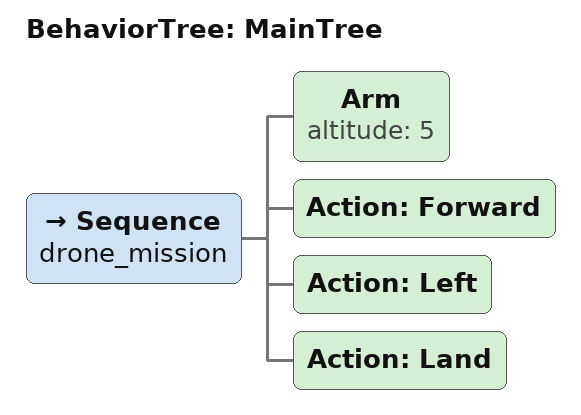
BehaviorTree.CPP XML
<root main_tree_to_execute="MainTree">
  <BehaviorTree ID="MainTree">
    <Sequence name="drone_mission">
      <Arm altitude="5"/>
      <Action ID="Forward"/>
      <Action ID="Left"/>
      <Action ID="Land"/>
    </Sequence>
  </BehaviorTree>
</root>
